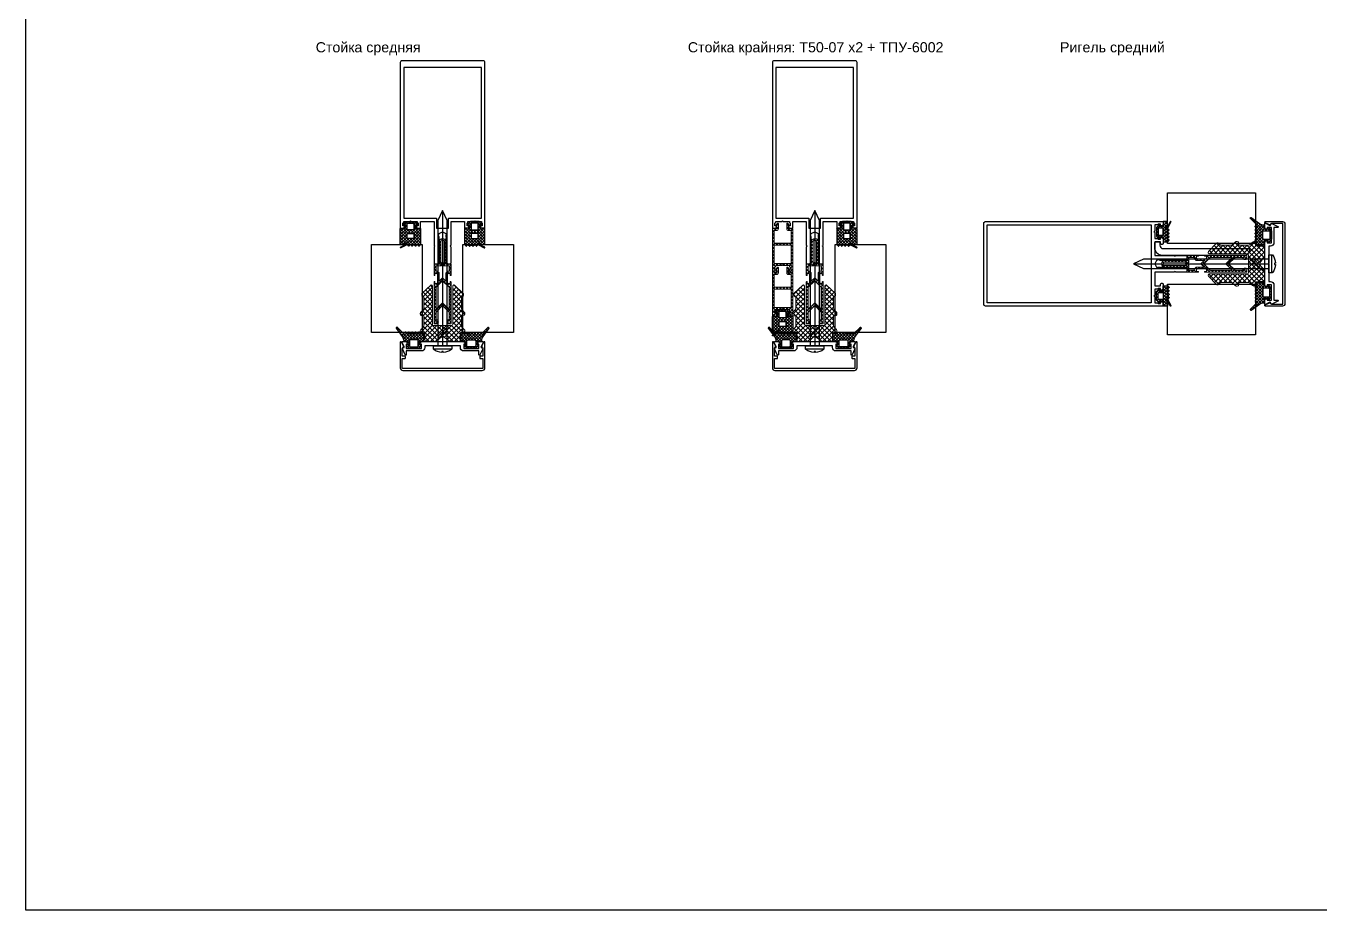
# Model space of a CAD drawing. Header units: millimetres. Extents: x 1744 to 18744, y -2272 to 2782.
# Drawn here: x 7208 to 7973, y -1585 to -1062 of the extents above; entities that cross this region are included whole.
import ezdxf

# ---------------------------------------------------------------- set-up
doc = ezdxf.new("R2010")
doc.units = ezdxf.units.MM
doc.layers.add('Steklopaket', color=5, linetype='Continuous')
doc.layers.add('подписи', color=7, linetype='Continuous')
doc.layers.add('Уплотнители', color=1, linetype='Continuous', lineweight=20)
doc.layers.add('Штриховка', color=1, linetype='Continuous', lineweight=5)
doc.styles.get("Standard").update_dxf_attribs({"font": 'arial.ttf'})

# ---------------------------------------------------------------- blocks, each defined once
blk = doc.blocks.new('КП45548')
at = {"color": 146, "true_color": 0x105689}
blk.add_lwpolyline([(-25, 21.5, 0.414214), (-24.5, 21), (-23.57, 21, 0.116434), (-23.44, 21.03), (-22.67, 21.42, 0.284079), (-22.5, 21.69), (-22.5, 22.2, 0.414214), (-22.8, 22.5), (-23.5, 22.5), (-23.5, 24), (-23.09, 24.41, 0.198912), (-23, 24.62), (-23, 25), (-19.44, 25, 0.284079), (-19.17, 25.17), (-19, 25.5), (-18.83, 25.17, 0.284079), (-18.56, 25), (-15, 25), (-15, 24.62, 0.198912), (-14.91, 24.41), (-14.5, 24), (-14.5, 22.5), (-15.2, 22.5, 0.414214), (-15.5, 22.2), (-15.5, 21.69, 0.284079), (-15.33, 21.42), (-14.56, 21.03, 0.116434), (-14.43, 21), (-13.5, 21, 0.414214), (-13, 21.5), (-13, 25), (-5, 25), (-5, 11.12, 0.198912), (-4.91, 10.91), (-4.5, 10.5), (-4.91, 10.09, 0.198912), (-5, 9.88), (-5, 0.5, 0.414214), (-4.5, 0), (-3.12, 0, 0.198912), (-2.91, 0.09), (-2.09, 0.91, 0.198912), (-2, 1.12), (-2, 1.46, 0.284079), (-2.17, 1.73), (-2.5, 1.9), (-2.17, 2.07, 0.284079), (-2, 2.34), (-2, 3.26, 0.284079), (-2.17, 3.53), (-2.5, 3.7), (-2.17, 3.87, 0.284079), (-2, 4.14), (-2, 5.06, 0.284079), (-2.17, 5.33), (-2.5, 5.5), (-2.17, 5.67, 0.284079), (-2, 5.94), (-2, 6.86, 0.284079), (-2.17, 7.13), (-2.5, 7.3), (-2.17, 7.47, 0.284079), (-2, 7.74), (-2, 8.66, 0.284079), (-2.17, 8.93), (-2.5, 9.1), (-2.17, 9.27, 0.284079), (-2, 9.54), (-2, 10.46, 0.284079), (-2.17, 10.73), (-2.5, 10.9), (-2.17, 11.07, 0.284079), (-2, 11.34), (-2, 12.26, 0.284079), (-2.17, 12.53), (-2.5, 12.7), (-2.17, 12.87, 0.284079), (-2, 13.14), (-2, 14.06, 0.284079), (-2.17, 14.33), (-2.5, 14.5), (-2.17, 14.67, 0.284079), (-2, 14.94), (-2, 15.86, 0.284079), (-2.17, 16.13), (-2.5, 16.3), (-2, 18), (0, 19), (2, 18), (2, 17.64, 0.284079), (2.17, 17.37), (2.5, 17.2), (2.17, 17.03, 0.284079), (2, 16.76), (2, 15.84, 0.284079), (2.17, 15.57), (2.5, 15.4), (2.17, 15.23, 0.284079), (2, 14.96), (2, 14.04, 0.284079), (2.17, 13.77), (2.5, 13.6), (2.17, 13.43, 0.284079), (2, 13.16), (2, 12.24, 0.284079), (2.17, 11.97), (2.5, 11.8), (2.17, 11.63, 0.284079), (2, 11.36), (2, 10.44, 0.284079), (2.17, 10.17), (2.5, 10), (2.17, 9.83, 0.284079), (2, 9.56), (2, 8.64, 0.284079), (2.17, 8.37), (2.5, 8.2), (2.17, 8.03, 0.284079), (2, 7.76), (2, 6.84, 0.284079), (2.17, 6.57), (2.5, 6.4), (2.17, 6.23, 0.284079), (2, 5.96), (2, 5.04, 0.284079), (2.17, 4.77), (2.5, 4.6), (2.17, 4.43, 0.284079), (2, 4.16), (2, 3.24, 0.284079), (2.17, 2.97), (2.5, 2.8), (2.17, 2.63, 0.284079), (2, 2.36), (2, 1.12, 0.198912), (2.09, 0.91), (2.91, 0.09, 0.198912), (3.12, 0), (4.5, 0, 0.414214), (5, 0.5), (5, 9.88, 0.198912), (4.91, 10.09), (4.5, 10.5), (4.91, 10.91, 0.198912), (5, 11.12), (5, 25), (13, 25), (13, 21.5, 0.414214), (13.5, 21), (14.43, 21, 0.116434), (14.56, 21.03), (15.33, 21.42, 0.284079), (15.5, 21.69), (15.5, 22.2, 0.414214), (15.2, 22.5), (14.5, 22.5), (14.5, 24), (14.91, 24.41, 0.198912), (15, 24.62), (15, 25), (18.56, 25, 0.284079), (18.83, 25.17), (19, 25.5), (19.17, 25.17, 0.284079), (19.44, 25), (23, 25), (23, 24.62, 0.198912), (23.09, 24.41), (23.5, 24), (23.5, 22.5), (22.8, 22.5, 0.414214), (22.5, 22.2), (22.5, 21.69, 0.284079), (22.67, 21.42), (23.44, 21.03, 0.116434), (23.57, 21), (24.5, 21, 0.414214), (25, 21.5), (25, 119, 0.414214), (24, 120), (-24, 120, 0.414214), (-25, 119)], format="xyb", close=True, dxfattribs=at)
blk.add_lwpolyline([(-3.5, 27), (-3.5, 21), (3.5, 21), (3.5, 27), (23, 27), (23, 116), (-23, 116), (-23, 27)], close=True, dxfattribs=at)
blk = doc.blocks.new('ТПУ-6002')
at = {"true_color": 0xafd9aa}
h = blk.add_hatch(dxfattribs=at)
h.set_pattern_fill('ANSI37', color=9, scale=10, angle=180, style=0)
h.set_pattern_definition([(225, (359.6389, 110.4286), (0.8838835, -0.8838835), []), (315, (359.6389, 110.4286), (0.8838835, 0.8838835), [])])
edge = h.paths.add_edge_path(flags=16)
edge.add_line((1.75, -1), (-1.75, -1))
edge.add_arc((-1.75, -1.25), 0.25, 90, 180)
edge.add_line((-2, -1.25), (-2, -4.75))
edge.add_arc((-1.75, -4.75), 0.25, 180, 270)
edge.add_line((-1.75, -5), (1.75, -5))
edge.add_arc((1.75, -4.75), 0.25, 270, 360)
edge.add_line((2, -4.75), (2, -1.25))
edge.add_arc((1.75, -1.25), 0.25, 0, 90)
edge = h.paths.add_edge_path()
edge.add_line((2.37, -12.66), (4.04, -13.57))
edge.add_arc((4.16, -13.35), 0.25, 241.51963, 270)
edge.add_line((4.16, -13.6), (5.75, -13.6))
edge.add_arc((5.75, -13.35), 0.25, 270, 360)
edge.add_line((6, -13.35), (6, -4.25))
edge.add_arc((5.75, -4.25), 0.25, 0, 90)
edge.add_line((5.75, -4), (3.25, -4))
edge.add_arc((3.25, -3.75), 0.25, 180, 270, ccw=False)
edge.add_line((3, -3.75), (3, -2.25))
edge.add_arc((3.25, -2.25), 0.25, 90, 180, ccw=False)
edge.add_line((3.25, -2), (3.9, -2))
edge.add_arc((3.9, -1.75), 0.25, 270, 405.06464)
edge.add_line((4.08, -1.57), (2.57, -0.07))
edge.add_arc((2.4, -0.25), 0.25, 45.06464, 90)
edge.add_line((2.4, 0), (-2.4, 0))
edge.add_arc((-2.4, -0.25), 0.25, 90, 134.93536)
edge.add_line((-2.57, -0.07), (-4.08, -1.57))
edge.add_arc((-3.9, -1.75), 0.25, 134.93536, 270)
edge.add_line((-3.9, -2), (-3.25, -2))
edge.add_arc((-3.25, -2.25), 0.25, 0, 90, ccw=False)
edge.add_line((-3, -2.25), (-3, -3.75))
edge.add_arc((-3.25, -3.75), 0.25, -90, 0, ccw=False)
edge.add_line((-3.25, -4), (-5.75, -4))
edge.add_arc((-5.75, -4.25), 0.25, 90, 180)
edge.add_line((-6, -4.25), (-6, -13.5))
edge.add_arc((-5.75, -13.5), 0.25, 180, 225)
edge.add_line((-5.93, -13.67), (-5.18, -14.42))
edge.add_arc((-5, -14.25), 0.25, 225, 315)
edge.add_line((-4.82, -14.42), (-4.18, -13.78))
edge.add_arc((-4, -13.95), 0.25, 45, 135, ccw=False)
edge.add_line((-3.82, -13.78), (-3.18, -14.42))
edge.add_arc((-3, -14.25), 0.25, 225, 315)
edge.add_line((-2.82, -14.42), (-2.18, -13.78))
edge.add_arc((-2, -13.95), 0.25, 45, 135, ccw=False)
edge.add_line((-1.82, -13.78), (-1.18, -14.42))
edge.add_arc((-1, -14.25), 0.25, 225, 315)
edge.add_line((-0.82, -14.42), (-0.18, -13.78))
edge.add_arc((0, -13.95), 0.25, 45, 135, ccw=False)
edge.add_line((0.18, -13.78), (0.82, -14.42))
edge.add_arc((1, -14.25), 0.25, 225, 315)
edge.add_line((1.18, -14.42), (1.87, -13.73))
edge.add_arc((2.04, -13.91), 0.25, 61.51963, 135, ccw=False)
edge.add_line((2.16, -13.69), (5.63, -15.57))
edge.add_arc((5.75, -15.35), 0.25, 241.51963, 421.51963)
edge.add_line((5.87, -15.13), (2.13, -13.1))
edge.add_arc((2.25, -12.88), 0.25, 61.51963, 241.51963, ccw=False)
edge = h.paths.add_edge_path(flags=16)
edge.add_line((1.75, -7), (-1.75, -7))
edge.add_arc((-1.75, -7.25), 0.25, 90, 180)
edge.add_line((-2, -7.25), (-2, -9.75))
edge.add_arc((-1.75, -9.75), 0.25, 180, 270)
edge.add_line((-1.75, -10), (1.75, -10))
edge.add_arc((1.75, -9.75), 0.25, 270, 360)
edge.add_line((2, -9.75), (2, -7.25))
edge.add_arc((1.75, -7.25), 0.25, 0, 90)
at = {"color": 9, "true_color": 0xafd9aa}
for points in [[(2.37, -12.66), (4.04, -13.57, 0.124913), (4.16, -13.6), (5.75, -13.6, 0.414214), (6, -13.35), (6, -4.25, 0.414214), (5.75, -4), (3.25, -4, -0.414214), (3, -3.75), (3, -2.25, -0.414214), (3.25, -2), (3.9, -2, 0.668587), (4.08, -1.57), (2.57, -0.07, 0.198619), (2.4, 0), (-2.4, 0, 0.198619), (-2.57, -0.07), (-4.08, -1.57, 0.668587), (-3.9, -2), (-3.25, -2, -0.414214), (-3, -2.25), (-3, -3.75, -0.414214), (-3.25, -4), (-5.75, -4, 0.414214), (-6, -4.25), (-6, -13.5, 0.198912), (-5.93, -13.67), (-5.18, -14.42, 0.414214), (-4.82, -14.42), (-4.18, -13.78, -0.414214), (-3.82, -13.78), (-3.18, -14.42, 0.414214), (-2.82, -14.42), (-2.18, -13.78, -0.414214), (-1.82, -13.78), (-1.18, -14.42, 0.414214), (-0.82, -14.42), (-0.18, -13.78, -0.414214), (0.18, -13.78), (0.82, -14.42, 0.414214), (1.18, -14.42), (1.87, -13.73, -0.332076), (2.16, -13.69), (5.63, -15.57, 1), (5.87, -15.13), (2.13, -13.1, -1)], [(1.75, -1), (-1.75, -1, 0.414214), (-2, -1.25), (-2, -4.75, 0.414214), (-1.75, -5), (1.75, -5, 0.414214), (2, -4.75), (2, -1.25, 0.414214)], [(1.75, -7), (-1.75, -7, 0.414214), (-2, -7.25), (-2, -9.75, 0.414214), (-1.75, -10), (1.75, -10, 0.414214), (2, -9.75), (2, -7.25, 0.414214)]]:
    blk.add_lwpolyline(points, format="xyb", close=True, dxfattribs=at)
blk = doc.blocks.new('КП45313-2')
blk.add_lwpolyline([(-12.43, -2.6, -0.116434), (-12.56, -2.57), (-13.33, -2.18, -0.284079), (-13.5, -1.92), (-13.5, -1.4, -0.414214), (-13.2, -1.1), (-12.5, -1.1), (-12.5, 1.4), (-21.5, 1.4), (-21.5, -1.1), (-20.8, -1.1, -0.414214), (-20.5, -1.4), (-20.5, -1.92, -0.284079), (-20.67, -2.18), (-21.44, -2.57, -0.116434), (-21.57, -2.6), (-23.7, -2.6, -0.548619), (-23.97, -2.17), (-22.73, 0.5, 0.414214), (-22.87, 0.89), (-23.63, 1.25, -0.414214), (-23.77, 1.64), (-22.1, 5.23, -0.291473), (-21.83, 5.4), (-21.8, 5.4, -0.414214), (-21.5, 5.1), (-21.5, 2.9), (-12.5, 2.9, -0.414214), (-10.5, 0.9), (-10.5, -0.1), (-0.44, -0.1, -0.284079), (-0.17, -0.27), (0, -0.6), (0.17, -0.27, -0.284079), (0.44, -0.1), (10.5, -0.1), (10.5, 0.9, -0.414214), (12.5, 2.9), (21.5, 2.9), (21.5, 5.1, -0.414214), (21.8, 5.4), (21.83, 5.4, -0.291473), (22.1, 5.23), (23.77, 1.64, -0.414214), (23.63, 1.25), (22.87, 0.89, 0.414214), (22.73, 0.5), (23.97, -2.17, -0.548619), (23.7, -2.6), (21.57, -2.6, -0.116434), (21.44, -2.57), (20.67, -2.18, -0.284079), (20.5, -1.92), (20.5, -1.4, -0.414214), (20.8, -1.1), (21.5, -1.1), (21.5, 1.4), (12.5, 1.4), (12.5, -1.1), (13.2, -1.1, -0.414214), (13.5, -1.4), (13.5, -1.92, -0.284079), (13.33, -2.18), (12.56, -2.57, -0.116434), (12.43, -2.6)], format="xyb", close=True)
blk = doc.blocks.new('ТПУ-007ММ')
at = {"true_color": 0xafd9aa}
h = blk.add_hatch(dxfattribs=at)
h.set_pattern_fill('ANSI37', color=9, scale=10, angle=180, style=0)
h.set_pattern_definition([(225, (-3851.0623, 2334.4012), (0.88388348, -0.88388348), []), (315, (-3851.0623, 2334.4012), (0.88388348, 0.88388348), [])])
edge = h.paths.add_edge_path(flags=16)
edge.add_line((2.1, -1), (-2.1, -1))
edge.add_arc((-2.1, -1.5), 0.5, 90, 180)
edge.add_line((-2.6, -1.5), (-2.6, -4.5))
edge.add_arc((-2.1, -4.5), 0.5, 180, 270)
edge.add_line((-2.1, -5), (2.1, -5))
edge.add_arc((2.1, -4.5), 0.5, 270, 360)
edge.add_line((2.6, -4.5), (2.6, -1.5))
edge.add_arc((2.1, -1.5), 0.5, 0, 90)
edge = h.paths.add_edge_path()
edge.add_arc((-3.85, -2.25), 0.25, 0, 90, ccw=False)
edge.add_line((-3.6, -2.25), (-3.6, -3.75))
edge.add_arc((-3.85, -3.75), 0.25, -90, 0, ccw=False)
edge.add_line((-3.85, -4), (-5.75, -4))
edge.add_arc((-5.75, -4.25), 0.25, 90, 180)
edge.add_line((-6, -4.25), (-6, -8.62))
edge.add_arc((-5.8, -8.62), 0.2, 180, 225)
edge.add_line((-5.94, -8.76), (-5.18, -9.53))
edge.add_arc((-5, -9.35), 0.25, 225, 315)
edge.add_line((-4.82, -9.53), (-4.18, -8.88))
edge.add_arc((-4, -9.06), 0.25, 45, 135, ccw=False)
edge.add_line((-3.82, -8.88), (-3.18, -9.53))
edge.add_arc((-3, -9.35), 0.25, 225, 315)
edge.add_line((-2.82, -9.53), (-2.18, -8.88))
edge.add_arc((-2, -9.06), 0.25, 45, 135, ccw=False)
edge.add_line((-1.82, -8.88), (-1.18, -9.53))
edge.add_arc((-1, -9.35), 0.25, 225, 315)
edge.add_line((-0.82, -9.53), (-0.18, -8.88))
edge.add_arc((0, -9.06), 0.25, 45, 135, ccw=False)
edge.add_line((0.18, -8.88), (0.82, -9.53))
edge.add_arc((1, -9.35), 0.25, 225, 315)
edge.add_line((1.18, -9.53), (1.82, -8.88))
edge.add_arc((2, -9.06), 0.25, 45, 135, ccw=False)
edge.add_line((2.18, -8.88), (2.82, -9.53))
edge.add_arc((3, -9.35), 0.25, 225, 315)
edge.add_line((3.18, -9.53), (3.82, -8.88))
edge.add_arc((4, -9.06), 0.25, 45, 135, ccw=False)
edge.add_line((4.18, -8.88), (4.82, -9.53))
edge.add_arc((5, -9.35), 0.25, 225, 315)
edge.add_line((5.18, -9.53), (5.82, -8.88))
edge.add_arc((6, -9.06), 0.25, 45, 135, ccw=False)
edge.add_line((6.18, -8.88), (9.82, -12.42))
edge.add_arc((10, -12.25), 0.25, 225, 315)
edge.add_line((10.18, -12.42), (10.39, -12.21))
edge.add_arc((10.21, -12.04), 0.25, 315, 380.22486)
edge.add_line((10.44, -11.95), (6.8, -7.06))
edge.add_arc((10, -4.67), 4, 180, 216.76049, ccw=False)
edge.add_line((6, -4.67), (6, -4.3))
edge.add_arc((5.7, -4.3), 0.3, 360, 450)
edge.add_line((5.7, -4), (3.85, -4))
edge.add_arc((3.85, -3.75), 0.25, 180, 270, ccw=False)
edge.add_line((3.6, -3.75), (3.6, -2.25))
edge.add_arc((3.85, -2.25), 0.25, 90, 180, ccw=False)
edge.add_line((3.85, -2), (4.1, -2))
edge.add_arc((4.1, -1.75), 0.25, 270, 405.06464)
edge.add_line((4.28, -1.57), (2.57, -0.07))
edge.add_arc((2.4, -0.25), 0.25, 45.06464, 90)
edge.add_line((2.4, 0), (-2.4, 0))
edge.add_arc((-2.4, -0.25), 0.25, 90, 134.93536)
edge.add_line((-2.57, -0.07), (-4.28, -1.57))
edge.add_arc((-4.1, -1.75), 0.25, 134.93536, 270)
edge.add_line((-4.1, -2), (-3.85, -2))
at = {"color": 9, "true_color": 0xafd9aa}
for points in [[(-3.85, -2, -0.414214), (-3.6, -2.25), (-3.6, -3.75, -0.414214), (-3.85, -4), (-5.75, -4, 0.414214), (-6, -4.25), (-6, -8.62, 0.198912), (-5.94, -8.76), (-5.18, -9.53, 0.414214), (-4.82, -9.53), (-4.18, -8.88, -0.414214), (-3.82, -8.88), (-3.18, -9.53, 0.414214), (-2.82, -9.53), (-2.18, -8.88, -0.414214), (-1.82, -8.88), (-1.18, -9.53, 0.414214), (-0.82, -9.53), (-0.18, -8.88, -0.414214), (0.18, -8.88), (0.82, -9.53, 0.414214), (1.18, -9.53), (1.82, -8.88, -0.414214), (2.18, -8.88), (2.82, -9.53, 0.414214), (3.18, -9.53), (3.82, -8.88, -0.414214), (4.18, -8.88), (4.82, -9.53, 0.414214), (5.18, -9.53), (5.82, -8.88, -0.414214), (6.18, -8.88), (9.82, -12.42, 0.414214), (10.18, -12.42), (10.39, -12.21, 0.292538), (10.44, -11.95), (6.8, -7.06, -0.161788), (6, -4.67), (6, -4.3, 0.414214), (5.7, -4), (3.85, -4, -0.414214), (3.6, -3.75), (3.6, -2.25, -0.414214), (3.85, -2), (4.1, -2, 0.668587), (4.28, -1.57), (2.57, -0.07, 0.198619), (2.4, 0), (-2.4, 0, 0.198619), (-2.57, -0.07), (-4.28, -1.57, 0.668587), (-4.1, -2)], [(2.1, -1), (-2.1, -1, 0.414214), (-2.6, -1.5), (-2.6, -4.5, 0.414214), (-2.1, -5), (2.1, -5, 0.414214), (2.6, -4.5), (2.6, -1.5, 0.414214)]]:
    blk.add_lwpolyline(points, format="xyb", close=True, dxfattribs=at)
blk = doc.blocks.new('КП45310')
at = {"color": 0}
blk.add_lwpolyline([(23.8, -4.26), (23.8, -8.78, -0.279739), (23.48, -9.31, 0.401559), (23.17, -10.23), (24.24, -12.52, 0.802585), (25, -12.36), (25, 2.74, 0.414214), (23.5, 4.24), (-23.5, 4.24, 0.414214), (-25, 2.74), (-25, -12.36, 0.802585), (-24.24, -12.52), (-23.17, -10.23, 0.401559), (-23.48, -9.31, -0.279739), (-23.8, -8.78), (-23.8, -4.26), (-22.3, -4.26, 0.414214), (-22, -3.96), (-22, -3.06, 0.414214), (-22.3, -2.76), (-23.8, -2.76), (-23.8, 2.74, -0.414214), (-23.5, 3.04), (23.5, 3.04, -0.414214), (23.8, 2.74), (23.8, -2.76), (22.3, -2.76, 0.414214), (22, -3.06), (22, -3.96, 0.414214), (22.3, -4.26)], format="xyb", close=True, dxfattribs=at)
blk = doc.blocks.new('ВС 5.5х80 А2 DIN7504-K')
for p, q in [((0, 0), (0, -80)), ((-5.4, -81.69), (5.4, -81.69))]:
    blk.add_line(p, q)
for points in [[(2.75, -80), (2.75, -5.9), (0, 0), (-2.75, -5.9), (-2.75, -80)], [(-2.75, -76.67), (2.75, -71.17), (2.75, -68.88), (-2.75, -74.38)]]:
    blk.add_lwpolyline(points, close=True)
blk.add_lwpolyline([(-0.39, -83.94, -0.161849), (-5.22, -82.08, -0.223888), (-5.4, -81.69), (-5.4, -80), (5.4, -80), (5.4, -81.69, -0.223888), (5.22, -82.08, -0.161849), (0.39, -83.94), (0.39, -83.24), (-0.39, -83.24)], format="xyb", close=True)
blk = doc.blocks.new('Т50-09')
at = {"layer": 'Штриховка', "lineweight": 5, "true_color": 0xf8991e}
h = blk.add_hatch(dxfattribs=at)
h.set_pattern_fill('ANSI37', color=30, scale=11.2, angle=90, style=0)
h.set_pattern_definition([(135, (-7178.6142, 4044.2835), (-0.9899495, -0.9899495), []), (225, (-7178.6142, 4044.2835), (0.9899495, -0.9899495), [])])
edge = h.paths.add_edge_path()
edge.add_arc((-19.7, 4.8), 0.2, 90, 180)
edge.add_line((-19.9, 4.8), (-19.9, 4.7))
edge.add_arc((-19.7, 4.7), 0.2, 180, 270)
edge.add_line((-19.7, 4.5), (-18.7, 4.5))
edge.add_line((-18.7, 4.5), (-18.7, 3.39))
edge.add_line((-18.7, 3.39), (-19.09, 3))
edge.add_line((-19.09, 3), (-24.31, 3))
edge.add_line((-24.31, 3), (-24.7, 3.39))
edge.add_line((-24.7, 3.39), (-24.7, 4.5))
edge.add_line((-24.7, 4.5), (-23.7, 4.5))
edge.add_arc((-23.7, 4.7), 0.2, 270, 360)
edge.add_line((-23.5, 4.7), (-23.5, 4.8))
edge.add_arc((-23.7, 4.8), 0.2, 0, 90)
edge.add_line((-23.7, 5), (-48.2, 5))
edge.add_arc((-48.2, 4.7), 0.3, 90, 180)
edge.add_line((-48.5, 4.7), (-48.5, 3.75))
edge.add_arc((-47.25, 3.75), 1.25, 180, 350.7182)
edge.add_arc((-45.72, 3.5), 0.3, 90, 170.7182, ccw=False)
edge.add_line((-45.72, 3.8), (-41.5, 3.8))
edge.add_line((-41.5, 3.8), (-37.7, 0))
edge.add_line((-37.7, 0), (-41.5, -3.8))
edge.add_line((-41.5, -3.8), (-45.72, -3.8))
edge.add_arc((-45.72, -3.5), 0.3, 189.2818, 270, ccw=False)
edge.add_arc((-47.25, -3.75), 1.25, 9.2818, 180)
edge.add_line((-48.5, -3.75), (-48.5, -4.7))
edge.add_arc((-48.2, -4.7), 0.3, 180, 270)
edge.add_line((-48.2, -5), (-23.7, -5))
edge.add_arc((-23.7, -4.8), 0.2, 270, 360)
edge.add_line((-23.5, -4.8), (-23.5, -4.7))
edge.add_arc((-23.7, -4.7), 0.2, 0, 90)
edge.add_line((-23.7, -4.5), (-24.7, -4.5))
edge.add_line((-24.7, -4.5), (-24.7, -3.39))
edge.add_line((-24.7, -3.39), (-24.31, -3))
edge.add_line((-24.31, -3), (-19.09, -3))
edge.add_line((-19.09, -3), (-18.7, -3.39))
edge.add_line((-18.7, -3.39), (-18.7, -4.5))
edge.add_line((-18.7, -4.5), (-19.7, -4.5))
edge.add_arc((-19.7, -4.7), 0.2, 90, 180)
edge.add_line((-19.9, -4.7), (-19.9, -4.8))
edge.add_arc((-19.7, -4.8), 0.2, 180, 270)
edge.add_line((-19.7, -5), (-13.3, -5))
edge.add_arc((-13.3, -4.7), 0.3, 270, 360)
edge.add_line((-13, -4.7), (-13, -2.3))
edge.add_arc((-12.7, -2.3), 0.3, 90, 180, ccw=False)
edge.add_line((-12.7, -2), (-6.2, -2))
edge.add_arc((-6, -2), 0.2, 180, 360)
edge.add_line((-5.8, -2), (0, -2))
edge.add_arc((0, 0), 2, 270, 450)
edge.add_line((0, 2), (-5.8, 2))
edge.add_arc((-6, 2), 0.2, 0, 180)
edge.add_line((-6.2, 2), (-12.7, 2))
edge.add_arc((-12.7, 2.3), 0.3, 180, 270, ccw=False)
edge.add_line((-13, 2.3), (-13, 4.7))
edge.add_arc((-13.3, 4.7), 0.3, 0, 90)
edge.add_line((-13.3, 5), (-19.7, 5))
edge = h.paths.add_edge_path(flags=16)
edge.add_line((-14.2, 3.8), (-17.4, 3.8))
edge.add_line((-17.4, 3.8), (-17.4, 3.12))
edge.add_arc((-17.7, 3.12), 0.3, 315, 360, ccw=False)
edge.add_line((-17.49, 2.91), (-18.31, 2.09))
edge.add_arc((-18.52, 2.3), 0.3, 270, 315, ccw=False)
edge.add_line((-18.52, 2), (-23.31, 2))
edge.add_line((-23.31, 2), (-21.31, 0))
edge.add_line((-21.31, 0), (-23.31, -2))
edge.add_line((-23.31, -2), (-18.52, -2))
edge.add_arc((-18.52, -2.3), 0.3, 45, 90, ccw=False)
edge.add_line((-18.31, -2.09), (-17.49, -2.91))
edge.add_arc((-17.7, -3.12), 0.3, 0, 45, ccw=False)
edge.add_line((-17.4, -3.12), (-17.4, -3.8))
edge.add_line((-17.4, -3.8), (-14.2, -3.8))
edge.add_line((-14.2, -3.8), (-14.2, -0.79))
edge.add_line((-14.2, -0.79), (-13.41, 0))
edge.add_line((-13.41, 0), (-14.2, 0.79))
edge.add_line((-14.2, 0.79), (-14.2, 3.8))
edge = h.paths.add_edge_path(flags=16)
edge.add_line((-12, 0), (-13, -1))
edge.add_line((-13, -1), (0, -1))
edge.add_arc((0, 0), 1, 270, 450)
edge.add_line((0, 1), (-13, 1))
edge.add_line((-13, 1), (-12, 0))
h.paths.add_polyline_path([(-39.8, 3.8), (-36, 0), (-39.8, -3.8), (-26.8, -3.8), (-23, 0), (-26.8, 3.8)], flags=16)
at = {"layer": 'Уплотнители', "color": 30, "true_color": 0xf8991e}
for points in [[(-19.7, 5, 0.414214), (-19.9, 4.8), (-19.9, 4.7, 0.414214), (-19.7, 4.5), (-18.7, 4.5), (-18.7, 3.39), (-19.09, 3), (-24.31, 3), (-24.7, 3.39), (-24.7, 4.5), (-23.7, 4.5, 0.414214), (-23.5, 4.7), (-23.5, 4.8, 0.414214), (-23.7, 5), (-48.2, 5, 0.414214), (-48.5, 4.7), (-48.5, 3.75, 0.922113), (-46.02, 3.55, -0.367523), (-45.72, 3.8), (-41.5, 3.8), (-37.7, 0), (-41.5, -3.8), (-45.72, -3.8, -0.367523), (-46.02, -3.55, 0.922113), (-48.5, -3.75), (-48.5, -4.7, 0.414214), (-48.2, -5), (-23.7, -5, 0.414214), (-23.5, -4.8), (-23.5, -4.7, 0.414214), (-23.7, -4.5), (-24.7, -4.5), (-24.7, -3.39), (-24.31, -3), (-19.09, -3), (-18.7, -3.39), (-18.7, -4.5), (-19.7, -4.5, 0.414214), (-19.9, -4.7), (-19.9, -4.8, 0.414214), (-19.7, -5), (-13.3, -5, 0.414214), (-13, -4.7), (-13, -2.3, -0.414214), (-12.7, -2), (-6.2, -2, 1), (-5.8, -2), (0, -2, 1), (0, 2), (-5.8, 2, 1), (-6.2, 2), (-12.7, 2, -0.414214), (-13, 2.3), (-13, 4.7, 0.414214), (-13.3, 5)], [(-14.2, 3.8), (-17.4, 3.8), (-17.4, 3.12, -0.198912), (-17.49, 2.91), (-18.31, 2.09, -0.198912), (-18.52, 2), (-23.31, 2), (-21.31, 0), (-23.31, -2), (-18.52, -2, -0.198912), (-18.31, -2.09), (-17.49, -2.91, -0.198912), (-17.4, -3.12), (-17.4, -3.8), (-14.2, -3.8), (-14.2, -0.79), (-13.41, 0), (-14.2, 0.79)], [(-12, 0), (-13, -1), (0, -1, 1), (0, 1), (-13, 1), (-12, 0)]]:
    blk.add_lwpolyline(points, format="xyb", close=True, dxfattribs=at)
blk.add_lwpolyline([(-39.8, 3.8), (-36, 0), (-39.8, -3.8), (-26.8, -3.8), (-23, 0), (-26.8, 3.8)], close=True, dxfattribs=at)
blk = doc.blocks.new('Adifoam 530.120')
at = {"layer": 'Штриховка', "lineweight": 5}
h = blk.add_hatch(dxfattribs=at)
h.set_pattern_fill('ANSI37', color=256, scale=16, style=0)
h.set_pattern_definition([(45, (-11689.9974, 3718.6571), (-1.41421356, 1.41421356), []), (135, (-11689.9974, 3718.6571), (-1.41421356, -1.41421356), [])])
h.paths.add_polyline_path([(-6.69, 0, -0.118476), (-6.86, -0.7), (-9.17, -4.23, 0.146126), (-9.5, -5.32), (-9.5, -9.2), (-9.5, -9.45, 0.414214), (-8.5, -10.45), (-6.41, -10.45), (-4.5, -10.55, -0.590779), (-4.19, -11.18), (-4.38, -11.44, 0.668179), (-3.67, -13.15), (-3.1, -13.15, 0.198912), (-2.4, -12.86), (-1.08, -11.54, -0.198912), (-0.02, -11.1), (5.51, -11.1, -0.668179), (5.8, -11.78, 0.52914), (6.73, -13.15), (7.29, -13.15, 0.198912), (8, -12.86), (9.32, -11.54, -0.198912), (10.38, -11.1), (16.58, -11.1, -0.501863), (16.96, -11.61, 0.342328), (17.92, -12.35), (18.49, -12.35, 0.212691), (19.23, -12.02), (23.82, -7.18, 0.185206), (24, -6.71, 0.418456), (23.3, -6), (1, -6, -0.414214), (0, -5), (0, 0)])
h.paths.add_polyline_path([(-6.41, 10.45), (-8.5, 10.45, 0.414214), (-9.5, 9.45), (-9.5, 9.2), (-9.5, 5.32, 0.146126), (-9.17, 4.23), (-6.86, 0.7, -0.118476), (-6.69, 0), (0, 0), (0, 5, -0.414214), (1, 6), (23.3, 6, 0.414214), (24, 6.7, 0.202658), (23.79, 7.21), (19.19, 12.06, 0.198912), (18.49, 12.35), (17.91, 12.35, 0.339591), (16.96, 11.61, -0.501863), (16.58, 11.1), (10.38, 11.1, -0.198912), (9.32, 11.54), (8, 12.86, 0.198912), (7.29, 13.15), (6.73, 13.15, 0.52914), (5.8, 11.78, -0.668179), (5.51, 11.1), (-0.02, 11.1, -0.198912), (-1.08, 11.54), (-2.4, 12.86, 0.198912), (-3.1, 13.15), (-3.67, 13.15, 0.668179), (-4.38, 11.44), (-4.19, 11.18, -0.590779), (-4.5, 10.55)])
at = {"layer": 'Уплотнители'}
blk.add_lwpolyline([(24, -6.71, -0.198912), (23.79, -7.21), (19.19, -12.06, -0.198912), (18.49, -12.35), (17.92, -12.35, -0.342328), (16.96, -11.61, 0.501863), (16.58, -11.1), (10.38, -11.1, 0.198912), (9.32, -11.54), (8, -12.86, -0.198912), (7.29, -13.15), (6.73, -13.15, -0.52914), (5.8, -11.78, 0.668179), (5.51, -11.1), (-0.02, -11.1, 0.198912), (-1.08, -11.54), (-2.4, -12.86, -0.198912), (-3.1, -13.15), (-3.67, -13.15, -0.668179), (-4.38, -11.44), (-4.19, -11.18, 0.590779), (-4.5, -10.55), (-6.41, -10.45), (-8.5, -10.45, -0.414214), (-9.5, -9.45), (-9.5, -9.2), (-9.5, -5.32, -0.146126), (-9.17, -4.23), (-6.86, -0.7, 0.240325), (-6.86, 0.7), (-9.17, 4.23, -0.146126), (-9.5, 5.32), (-9.5, 9.2), (-9.5, 9.45, -0.414214), (-8.5, 10.45), (-6.41, 10.45), (-4.5, 10.55, 0.590779), (-4.19, 11.18), (-4.38, 11.44, -0.668179), (-3.67, 13.15), (-3.1, 13.15, -0.198912), (-2.4, 12.86), (-1.08, 11.54, 0.198912), (-0.02, 11.1), (5.51, 11.1, 0.668179), (5.8, 11.78, -0.52914), (6.73, 13.15), (7.29, 13.15, -0.198912), (8, 12.86), (9.32, 11.54, 0.198912), (10.38, 11.1), (16.58, 11.1, 0.501863), (16.96, 11.61, -0.342328), (17.92, 12.35), (18.49, 12.35, -0.198912), (19.19, 12.06), (23.79, 7.21, -0.198912), (24, 6.71), (24, 6.7, -0.414214), (23.3, 6), (1, 6, 0.414214), (0, 5), (0, 0), (0, -5, 0.414214), (1, -6), (23.3, -6, -0.414214), (24, -6.7)], format="xyb", dxfattribs=at)
blk = doc.blocks.new('Т50-07')
at = {"layer": 'Штриховка', "lineweight": 5}
h = blk.add_hatch(dxfattribs=at)
h.set_pattern_fill('ANSI37', color=256, scale=11.2, angle=90, style=0)
h.set_pattern_definition([(135, (-11406.9071, 3792.9893), (-0.9899495, -0.9899495), []), (225, (-11406.9071, 3792.9893), (0.9899495, -0.9899495), [])])
h.paths.add_polyline_path([(1.2, 5), (1.2, -5), (12, -5), (12, 5)], flags=16)
edge = h.paths.add_edge_path()
edge.add_line((0, 5), (-7.5, 5))
edge.add_line((-7.5, 5), (-7.5, 3.5))
edge.add_arc((-8.5, 3.5), 1, -90, 0, ccw=False)
edge.add_line((-8.5, 2.5), (-11.48, 2.5))
edge.add_arc((-11.48, 2.82), 0.317, 135, 270, ccw=False)
edge.add_line((-11.71, 3.04), (-11.04, 3.71))
edge.add_arc((-10.82, 3.5), 0.3, 45, 135, ccw=False)
edge.add_line((-10.61, 3.71), (-10.4, 3.5))
edge.add_line((-10.4, 3.5), (-8.5, 3.5))
edge.add_line((-8.5, 3.5), (-8.5, 4.8))
edge.add_arc((-8.5, 5.1), 0.3, 180, 270, ccw=False)
edge.add_line((-8.8, 5.1), (-8.8, 5.7))
edge.add_arc((-8.5, 5.7), 0.3, 90, 180, ccw=False)
edge.add_line((-8.5, 6), (16.7, 6))
edge.add_arc((16.7, 5.5), 0.5, 0, 90, ccw=False)
edge.add_line((17.2, 5.5), (17.2, 4.57))
edge.add_arc((16.9, 4.57), 0.3, -26.56505, 0, ccw=False)
edge.add_line((17.17, 4.44), (16.78, 3.67))
edge.add_arc((16.51, 3.8), 0.3, 270, 333.43495, ccw=False)
edge.add_line((16.51, 3.5), (16, 3.5))
edge.add_arc((16, 3.8), 0.3, 180, 270, ccw=False)
edge.add_line((15.7, 3.8), (15.7, 4.5))
edge.add_line((15.7, 4.5), (14.2, 4.5))
edge.add_line((14.2, 4.5), (13.79, 4.09))
edge.add_arc((13.58, 4.3), 0.3, 270, 315, ccw=False)
edge.add_line((13.58, 4), (13.2, 4))
edge.add_line((13.2, 4), (13.2, 0.62))
edge.add_arc((12.9, 0.62), 0.3, -45, 0, ccw=False)
edge.add_line((13.11, 0.41), (12.7, 0))
edge.add_line((12.7, 0), (13.11, -0.41))
edge.add_arc((12.9, -0.62), 0.3, 0, 45, ccw=False)
edge.add_line((13.2, -0.62), (13.2, -4))
edge.add_line((13.2, -4), (13.58, -4))
edge.add_arc((13.58, -4.3), 0.3, 45, 90, ccw=False)
edge.add_line((13.79, -4.09), (14.2, -4.5))
edge.add_line((14.2, -4.5), (15.7, -4.5))
edge.add_line((15.7, -4.5), (15.7, -3.8))
edge.add_arc((16, -3.8), 0.3, 90, 180, ccw=False)
edge.add_line((16, -3.5), (16.51, -3.5))
edge.add_arc((16.51, -3.8), 0.3, 26.56505, 90, ccw=False)
edge.add_line((16.78, -3.67), (17.17, -4.44))
edge.add_arc((16.9, -4.57), 0.3, 0, 26.56505, ccw=False)
edge.add_line((17.2, -4.57), (17.2, -5.5))
edge.add_arc((16.7, -5.5), 0.5, -90, 0, ccw=False)
edge.add_line((16.7, -6), (-8.5, -6))
edge.add_arc((-8.5, -5.7), 0.3, 180, 270, ccw=False)
edge.add_line((-8.8, -5.7), (-8.8, -5.1))
edge.add_arc((-8.5, -5.1), 0.3, 90, 180, ccw=False)
edge.add_line((-8.5, -4.8), (-8.5, -3.5))
edge.add_line((-8.5, -3.5), (-10.4, -3.5))
edge.add_line((-10.4, -3.5), (-10.61, -3.71))
edge.add_arc((-10.82, -3.5), 0.3, 225, 315, ccw=False)
edge.add_line((-11.04, -3.71), (-11.71, -3.04))
edge.add_arc((-11.48, -2.82), 0.317, 90, 225, ccw=False)
edge.add_line((-11.48, -2.5), (-8.5, -2.5))
edge.add_arc((-8.5, -3.5), 1, 0, 90, ccw=False)
edge.add_line((-7.5, -3.5), (-7.5, -5))
edge.add_line((-7.5, -5), (0, -5))
edge.add_line((0, -5), (0, 5))
at = {"layer": 'Уплотнители'}
blk.add_lwpolyline([(0, 5), (-7.5, 5), (-7.5, 3.5, -0.414214), (-8.5, 2.5), (-11.48, 2.5, -0.668179), (-11.71, 3.04), (-11.04, 3.71, -0.414214), (-10.61, 3.71), (-10.4, 3.5), (-8.5, 3.5), (-8.5, 4.8, -0.414214), (-8.8, 5.1), (-8.8, 5.7, -0.414214), (-8.5, 6), (16.7, 6, -0.414214), (17.2, 5.5), (17.2, 4.57, -0.116434), (17.17, 4.44), (16.78, 3.67, -0.284079), (16.51, 3.5), (16, 3.5, -0.414214), (15.7, 3.8), (15.7, 4.5), (14.2, 4.5), (13.79, 4.09, -0.198912), (13.58, 4), (13.2, 4), (13.2, 0.62, -0.198912), (13.11, 0.41), (12.7, 0), (13.11, -0.41, -0.198912), (13.2, -0.62), (13.2, -4), (13.58, -4, -0.198912), (13.79, -4.09), (14.2, -4.5), (15.7, -4.5), (15.7, -3.8, -0.414214), (16, -3.5), (16.51, -3.5, -0.284079), (16.78, -3.67), (17.17, -4.44, -0.116434), (17.2, -4.57), (17.2, -5.5, -0.414214), (16.7, -6), (-8.5, -6, -0.414214), (-8.8, -5.7), (-8.8, -5.1, -0.414214), (-8.5, -4.8), (-8.5, -3.5), (-10.4, -3.5), (-10.61, -3.71, -0.414214), (-11.04, -3.71), (-11.71, -3.04, -0.668179), (-11.48, -2.5), (-8.5, -2.5, -0.414214), (-7.5, -3.5), (-7.5, -5), (0, -5)], format="xyb", close=True, dxfattribs=at)
blk.add_lwpolyline([(1.2, 5), (1.2, -5), (12, -5), (12, 5)], close=True, dxfattribs=at)
blk = doc.blocks.new('КП45550')
at = {"color": 217, "true_color": 0x93278f}
blk.add_lwpolyline([(-5, 6.38, -0.198912), (-4.91, 6.59), (-4.5, 7), (-4.91, 7.41, -0.198912), (-5, 7.62), (-5, 19), (-13, 19), (-13, 15.5), (-12, 15.5, -0.414214), (-11.5, 15), (-11.5, 14.5, -0.414214), (-12, 14), (-14.43, 14, -0.116434), (-14.56, 14.03), (-15.33, 14.42, -0.284079), (-15.5, 14.69), (-15.5, 15.2, -0.414214), (-15.2, 15.5), (-14.5, 15.5), (-14.5, 17), (-14.91, 17.41, -0.198912), (-15, 17.62), (-15, 19), (-18.56, 19, -0.284079), (-18.83, 19.17), (-19, 19.5), (-19.17, 19.17, -0.284079), (-19.44, 19), (-23, 19), (-23, 17.62, -0.198912), (-23.09, 17.41), (-23.5, 17), (-23.5, 15.5), (-22.8, 15.5, -0.414214), (-22.5, 15.2), (-22.5, 14.69, -0.284079), (-22.67, 14.42), (-23.44, 14.03, -0.116434), (-23.57, 14), (-24.5, 14, -0.414214), (-25, 14.5), (-25, 119, -0.414214), (-24, 120), (24, 120, -0.414214), (25, 119), (25, 14.5, -0.414214), (24.5, 14), (23.57, 14, -0.116434), (23.44, 14.03), (22.67, 14.42, -0.284079), (22.5, 14.69), (22.5, 15.2, -0.414214), (22.8, 15.5), (23.5, 15.5), (23.5, 17), (23.09, 17.41, -0.198912), (23, 17.62), (23, 19), (19.44, 19, -0.284079), (19.17, 19.17), (19, 19.5), (18.83, 19.17, -0.284079), (18.56, 19), (15, 19), (15, 17.62, -0.198912), (14.91, 17.41), (14.5, 17), (14.5, 15.5), (15.2, 15.5, -0.414214), (15.5, 15.2), (15.5, 14.69, -0.284079), (15.33, 14.42), (14.56, 14.03, -0.116434), (14.43, 14), (12, 14, -0.414214), (11.5, 14.5), (11.5, 15, -0.414214), (12, 15.5), (13, 15.5), (13, 19), (5, 19), (5, 7.62, -0.198912), (4.91, 7.41), (4.5, 7), (4.91, 6.59, -0.198912), (5, 6.38), (5, 0.5, -0.414214), (4.5, 0), (3.12, 0, -0.198912), (2.91, 0.09), (2.09, 0.91, -0.198912), (2, 1.12), (2, 1.46, -0.284079), (2.17, 1.73), (2.5, 1.9), (2.17, 2.07, -0.284079), (2, 2.34), (2, 3.26, -0.284079), (2.17, 3.53), (2.5, 3.7), (2.17, 3.87, -0.284079), (2, 4.14), (2, 5.06, -0.284079), (2.17, 5.33), (2.5, 5.5), (2.17, 5.67, -0.284079), (2, 5.94), (2, 6.86, -0.284079), (2.17, 7.13), (2.5, 7.3), (2.17, 7.47, -0.284079), (2, 7.74), (2, 8.66, -0.284079), (2.17, 8.93), (2.5, 9.1), (2.17, 9.27, -0.284079), (2, 9.54), (2, 10.46, -0.284079), (2.17, 10.73), (2.5, 10.9), (2.17, 11.07, -0.284079), (2, 11.34), (2, 12.26, -0.284079), (2.17, 12.53), (2.5, 12.7), (2.17, 12.87, -0.284079), (2, 13.14), (2, 14.06, -0.284079), (2.17, 14.33), (2.5, 14.5), (2.17, 14.67, -0.284079), (2, 14.94), (2, 15.86, -0.284079), (2.17, 16.13), (2.5, 16.3), (2, 18), (0, 19), (-2, 18), (-2, 17.64, -0.284079), (-2.17, 17.37), (-2.5, 17.2), (-2.17, 17.03, -0.284079), (-2, 16.76), (-2, 15.84, -0.284079), (-2.17, 15.57), (-2.5, 15.4), (-2.17, 15.23, -0.284079), (-2, 14.96), (-2, 14.04, -0.284079), (-2.17, 13.77), (-2.5, 13.6), (-2.17, 13.43, -0.284079), (-2, 13.16), (-2, 12.24, -0.284079), (-2.17, 11.97), (-2.5, 11.8), (-2.17, 11.63, -0.284079), (-2, 11.36), (-2, 10.44, -0.284079), (-2.17, 10.17), (-2.5, 10), (-2.17, 9.83, -0.284079), (-2, 9.56), (-2, 8.64, -0.284079), (-2.17, 8.37), (-2.5, 8.2), (-2.17, 8.03, -0.284079), (-2, 7.76), (-2, 6.84, -0.284079), (-2.17, 6.57), (-2.5, 6.4), (-2.17, 6.23, -0.284079), (-2, 5.96), (-2, 5.04, -0.284079), (-2.17, 4.77), (-2.5, 4.6), (-2.17, 4.43, -0.284079), (-2, 4.16), (-2, 3.24, -0.284079), (-2.17, 2.97), (-2.5, 2.8), (-2.17, 2.63, -0.284079), (-2, 2.36), (-2, 1.12, -0.198912), (-2.09, 0.91), (-2.91, 0.09, -0.198912), (-3.12, 0), (-4.5, 0, -0.414214), (-5, 0.5)], format="xyb", close=True, dxfattribs=at)
blk.add_lwpolyline([(23, 21), (-23, 21), (-23, 118), (23, 118)], close=True, dxfattribs=at)
blk = doc.blocks.new('ТПУ-6001')
at = {"true_color": 0xafd9aa}
h = blk.add_hatch(dxfattribs=at)
h.set_pattern_fill('ANSI37', color=9, scale=10, angle=180, style=0)
h.set_pattern_definition([(225, (-3851.2058, 2316.4733), (0.88388348, -0.88388348), []), (315, (-3851.2058, 2316.4733), (0.88388348, 0.88388348), [])])
edge = h.paths.add_edge_path(flags=16)
edge.add_line((1.75, -1), (-1.75, -1))
edge.add_arc((-1.75, -1.25), 0.25, 90, 180)
edge.add_line((-2, -1.25), (-2, -3.75))
edge.add_arc((-1.75, -3.75), 0.25, 180, 270)
edge.add_line((-1.75, -4), (1.75, -4))
edge.add_arc((1.75, -3.75), 0.25, 270, 360)
edge.add_line((2, -3.75), (2, -1.25))
edge.add_arc((1.75, -1.25), 0.25, 0, 90)
edge = h.paths.add_edge_path()
edge.add_line((2.37, -5.66), (4.04, -6.57))
edge.add_arc((4.16, -6.35), 0.25, 241.51963, 270)
edge.add_line((4.16, -6.6), (5.75, -6.6))
edge.add_arc((5.75, -6.35), 0.25, 270, 360)
edge.add_line((6, -6.35), (6, -4.25))
edge.add_arc((5.75, -4.25), 0.25, 0, 90)
edge.add_line((5.75, -4), (3.25, -4))
edge.add_arc((3.25, -3.75), 0.25, 180, 270, ccw=False)
edge.add_line((3, -3.75), (3, -2.25))
edge.add_arc((3.25, -2.25), 0.25, 90, 180, ccw=False)
edge.add_line((3.25, -2), (3.9, -2))
edge.add_arc((3.9, -1.75), 0.25, 270, 405.06464)
edge.add_line((4.08, -1.57), (2.57, -0.07))
edge.add_arc((2.4, -0.25), 0.25, 45.06464, 90)
edge.add_line((2.4, 0), (-2.4, 0))
edge.add_arc((-2.4, -0.25), 0.25, 90, 134.93536)
edge.add_line((-2.57, -0.07), (-4.08, -1.57))
edge.add_arc((-3.9, -1.75), 0.25, 134.93536, 270)
edge.add_line((-3.9, -2), (-3.25, -2))
edge.add_arc((-3.25, -2.25), 0.25, 0, 90, ccw=False)
edge.add_line((-3, -2.25), (-3, -3.75))
edge.add_arc((-3.25, -3.75), 0.25, -90, 0, ccw=False)
edge.add_line((-3.25, -4), (-5.75, -4))
edge.add_arc((-5.75, -4.25), 0.25, 90, 180)
edge.add_line((-6, -4.25), (-6, -6.5))
edge.add_arc((-5.75, -6.5), 0.25, 180, 225)
edge.add_line((-5.93, -6.67), (-5.18, -7.42))
edge.add_arc((-5, -7.25), 0.25, 225, 315)
edge.add_line((-4.82, -7.42), (-4.18, -6.78))
edge.add_arc((-4, -6.95), 0.25, 45, 135, ccw=False)
edge.add_line((-3.82, -6.78), (-3.18, -7.42))
edge.add_arc((-3, -7.25), 0.25, 225, 315)
edge.add_line((-2.82, -7.42), (-2.18, -6.78))
edge.add_arc((-2, -6.95), 0.25, 45, 135, ccw=False)
edge.add_line((-1.82, -6.78), (-1.18, -7.42))
edge.add_arc((-1, -7.25), 0.25, 225, 315)
edge.add_line((-0.82, -7.42), (-0.18, -6.78))
edge.add_arc((0, -6.95), 0.25, 45, 135, ccw=False)
edge.add_line((0.18, -6.78), (0.82, -7.42))
edge.add_arc((1, -7.25), 0.25, 225, 315)
edge.add_line((1.18, -7.42), (1.87, -6.73))
edge.add_arc((2.04, -6.91), 0.25, 61.51963, 135, ccw=False)
edge.add_line((2.16, -6.69), (5.63, -8.57))
edge.add_arc((5.75, -8.35), 0.25, 241.51963, 421.51963)
edge.add_line((5.87, -8.13), (2.13, -6.1))
edge.add_arc((2.25, -5.88), 0.25, 61.51963, 241.51963, ccw=False)
at = {"color": 9, "true_color": 0xafd9aa}
for points in [[(2.37, -5.66), (4.04, -6.57, 0.124913), (4.16, -6.6), (5.75, -6.6, 0.414214), (6, -6.35), (6, -4.25, 0.414214), (5.75, -4), (3.25, -4, -0.414214), (3, -3.75), (3, -2.25, -0.414214), (3.25, -2), (3.9, -2, 0.668587), (4.08, -1.57), (2.57, -0.07, 0.198619), (2.4, 0), (-2.4, 0, 0.198619), (-2.57, -0.07), (-4.08, -1.57, 0.668587), (-3.9, -2), (-3.25, -2, -0.414214), (-3, -2.25), (-3, -3.75, -0.414214), (-3.25, -4), (-5.75, -4, 0.414214), (-6, -4.25), (-6, -6.5, 0.198912), (-5.93, -6.67), (-5.18, -7.42, 0.414214), (-4.82, -7.42), (-4.18, -6.78, -0.414214), (-3.82, -6.78), (-3.18, -7.42, 0.414214), (-2.82, -7.42), (-2.18, -6.78, -0.414214), (-1.82, -6.78), (-1.18, -7.42, 0.414214), (-0.82, -7.42), (-0.18, -6.78, -0.414214), (0.18, -6.78), (0.82, -7.42, 0.414214), (1.18, -7.42), (1.87, -6.73, -0.332076), (2.16, -6.69), (5.63, -8.57, 1), (5.87, -8.13), (2.13, -6.1, -1)], [(1.75, -1), (-1.75, -1, 0.414214), (-2, -1.25), (-2, -3.75, 0.414214), (-1.75, -4), (1.75, -4, 0.414214), (2, -3.75), (2, -1.25, 0.414214)]]:
    blk.add_lwpolyline(points, format="xyb", close=True, dxfattribs=at)
blk = doc.blocks.new('КП45309')
at = {"color": 0}
blk.add_lwpolyline([(-23.5, 2.52), (23.5, 2.52, -0.414214), (25, 1.02), (25, -9.08, -0.802585), (24.24, -9.24), (23.17, -6.95, -0.401559), (23.48, -6.03, 0.279739), (23.8, -5.5), (23.8, 1.32), (-23.8, 1.32), (-23.8, -5.5, 0.279739), (-23.48, -6.03, -0.401559), (-23.17, -6.95), (-24.24, -9.24, -0.802585), (-25, -9.08), (-25, 1.02, -0.414214)], format="xyb", close=True, dxfattribs=at)
blk = doc.blocks.new('КПС 757')
at = {"color": 0}
blk.add_lwpolyline([(-52.29, -8), (-3, -8, 0.414214), (1.5, -3.5), (1.5, -0.5, 0.414214), (1, 0), (-1, 0, 0.414214), (-1.5, -0.5), (-1.5, -2, -0.414214), (-3.5, -4), (-54, -4, 0.414214), (-54.5, -4.5), (-54.5, -5.79, 0.198912), (-54.35, -6.15), (-52.65, -7.85, 0.198912)], format="xyb", close=True, dxfattribs=at)

msp = doc.modelspace()

# ---------------------------------------------------------------- linework, layer by layer
msp.add_lwpolyline([(7207.719, 2576.164), (8804.268, 2576.164), (8804.268, -1584.506), (7207.719, -1584.506)], close=True)
at = {"layer": 'Steklopaket'}
for points in [[(7882.658, -1190.517), (7882.658, -1160.517), (7934.658, -1160.517), (7934.658, -1190.517)], [(7412.058, -1191.117), (7442.058, -1191.117), (7442.058, -1243.117), (7412.058, -1243.117)], [(7466.058, -1191.117), (7496.058, -1191.117), (7496.058, -1243.117), (7466.058, -1243.117)], [(7686.058, -1191.117), (7716.058, -1191.117), (7716.058, -1243.117), (7686.058, -1243.117)], [(7882.658, -1244.517), (7882.658, -1214.517), (7934.658, -1214.517), (7934.658, -1244.517)]]:
    msp.add_lwpolyline(points, close=True, dxfattribs=at)

# ---------------------------------------------------------------- block references
for name, p in [('КП45548', (7454.058, -1202.517)), ('КП45548', (7674.058, -1202.517)), ('ВС 5.5х80 А2 DIN7504-K', (7454.058, -1171.016)), ('ТПУ-6002', (7473.058, -1177.517)), ('ВС 5.5х80 А2 DIN7504-K', (7674.058, -1171.016)), ('ТПУ-6002', (7693.058, -1177.517))]:
    msp.add_blockref(name, p)
at = {"xscale": -1}
for name, p in [('ТПУ-6002', (7435.058, -1177.517)), ('КПС 757', (7876.588, -1189.517)), ('ТПУ-6002', (7655.058, -1229.517))]:
    msp.add_blockref(name, p, dxfattribs=at)
for name, p, rotation in [('КП45550', (7894.058, -1202.517), 90), ('ТПУ-6001', (7876.058, -1183.517), 90), ('КП45309', (7949.533, -1202.517), 270), ('Т50-07', (7655.058, -1190.317), 270), ('КП45313-2', (7942.66, -1202.517), 270), ('Т50-09', (7454.058, -1189.517), 90), ('Т50-09', (7674.058, -1189.517), 90), ('Adifoam 530.120', (7930.559, -1202.517), 180), ('ВС 5.5х80 А2 DIN7504-K', (7862.557, -1202.517), 90), ('Т50-09', (7881.058, -1202.517), 180), ('Т50-07', (7655.058, -1216.317), 270), ('Adifoam 530.120', (7454.058, -1239.018), 90), ('Adifoam 530.120', (7674.058, -1239.018), 90), ('ТПУ-007ММ', (7944.058, -1219.517), 270), ('ТПУ-007ММ', (7437.058, -1252.517), 180), ('ТПУ-007ММ', (7657.058, -1252.517), 180), ('КП45310', (7454.058, -1261.273), 180), ('КП45313-2', (7454.058, -1251.119), 180), ('КП45310', (7674.058, -1261.273), 180), ('КП45313-2', (7674.058, -1251.119), 180)]:
    msp.add_blockref(name, p, dxfattribs=dict(rotation=rotation))
for name, p, rotation in [('ТПУ-007ММ', (7944.058, -1185.517), 270), ('ТПУ-6001', (7876.058, -1221.517), 90), ('ТПУ-007ММ', (7471.058, -1252.517), 180), ('ТПУ-007ММ', (7691.058, -1252.517), 180)]:
    msp.add_blockref(name, p, dxfattribs=dict(at, rotation=rotation))

# ---------------------------------------------------------------- texts
at = {"layer": 'подписи'}
for s, p in [('Стойка средняя', (7379.058, -1077.517)), ('Стойка крайняя: Т50-07 x2 + ТПУ-6002', (7599.058, -1077.517)), ('Ригель средний', (7819.058, -1077.517))]:
    msp.add_text(s, height=6, dxfattribs=at).set_placement(p)

doc.saveas('drawing.dxf')
